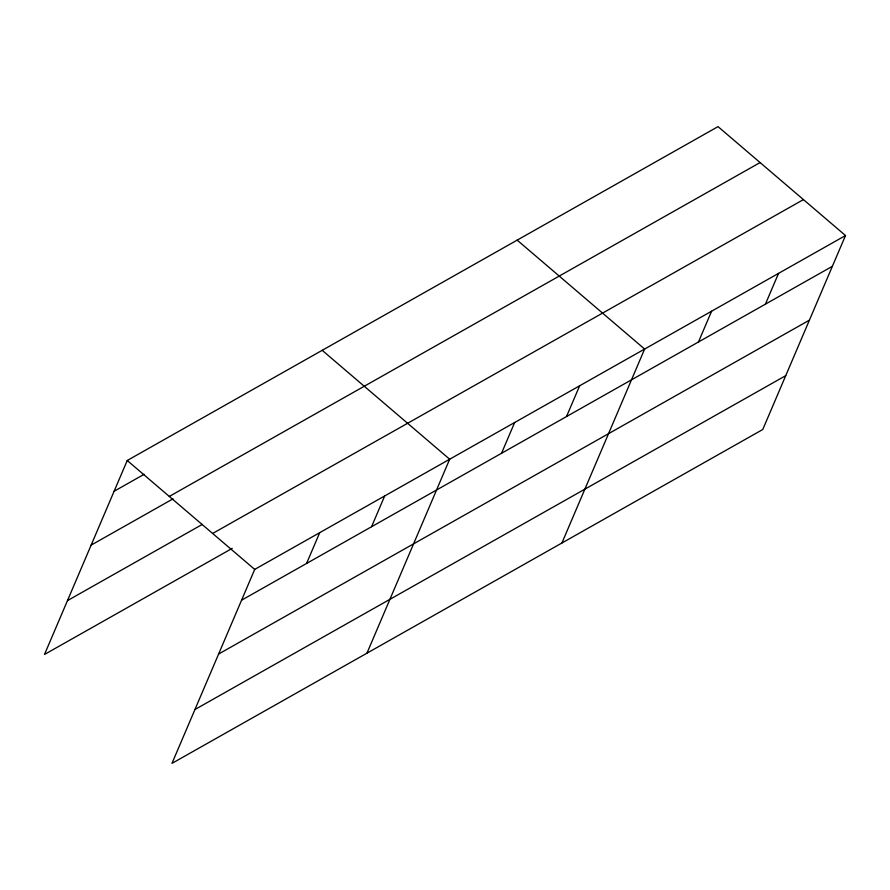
<?xml version="1.0" encoding="UTF-8"?>
<svg xmlns="http://www.w3.org/2000/svg" width="890" height="890" viewBox="0 0 890 890"><rect width="100%" height="100%" fill="white"/><g stroke="black" fill="none" stroke-linecap="round" stroke-linejoin="round"><path stroke-width="1.33" d="M845.5 235.538L254.707 569.411L171.97 763.375L762.763 429.503L845.5 235.538L718.03 126.625L127.237 460.497L44.5 654.462L232.234 548.362M306.572 563.459L319.699 532.687M371.564 526.724L384.68 495.953M366.936 653.204L449.673 459.229L322.191 350.315M501.537 453.277L514.654 422.505M566.518 416.553L579.646 385.782M561.902 543.022L644.627 349.047L517.157 240.133M698.461 341.983L711.588 311.211M765.422 304.146L778.539 273.375M114.109 491.269L144.202 474.259M169.3 496.431L760.093 162.559M91.136 545.125L172.971 498.878M67.473 600.605L202.264 524.433M212.643 533.466L803.436 199.594M241.591 600.183L832.373 266.31M218.617 654.039L809.399 320.166M194.943 709.519L785.736 375.647M127.237 460.497L254.707 569.411"/></g></svg>
